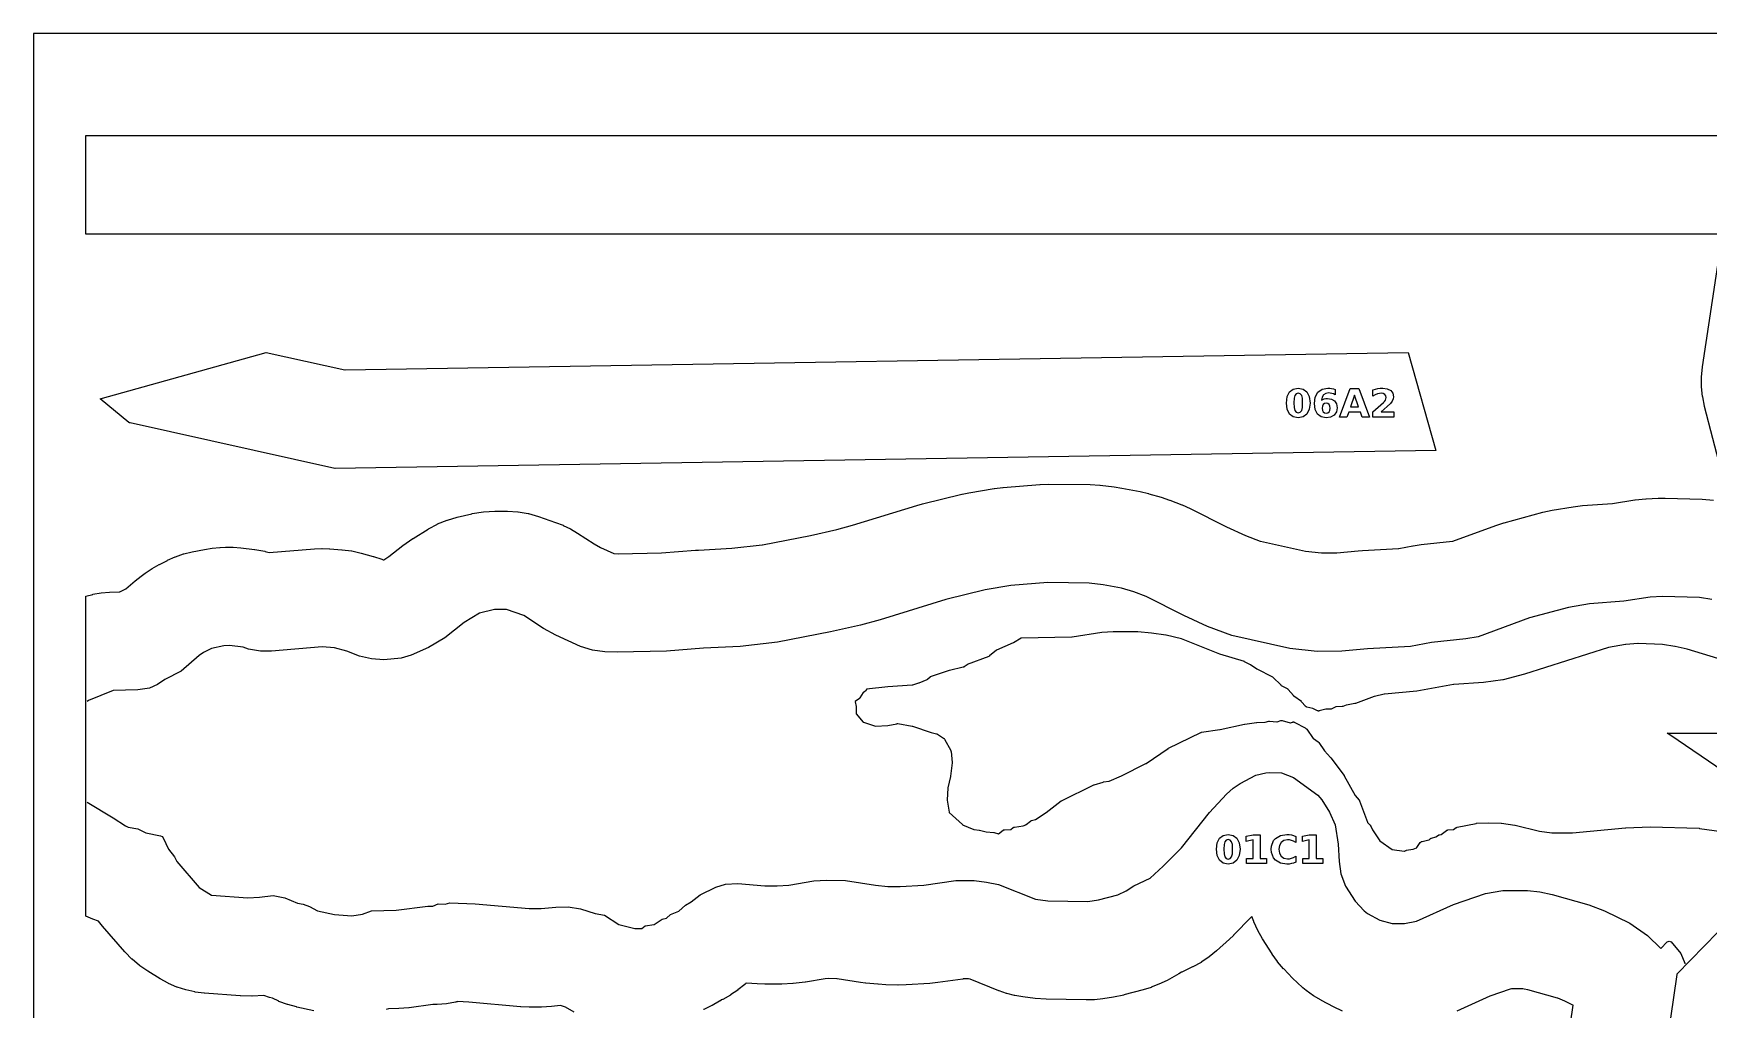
# Model space of a CAD drawing. Header units: millimetres. Extents: x 0 to 841, y 0 to 594.
# Drawn here: x 0 to 340.5, y 395.7 to 594 of the extents above; entities that cross this region are included whole.
import ezdxf

# ---------------------------------------------------------------- set-up
doc = ezdxf.new("R2010")
doc.units = ezdxf.units.MM
for name, color, linetype in [('CUT', 1, 'Continuous'), ('ENGRAVE', 5, 'Continuous'), ('SHEET_EDGE_DO_NOT_CUT', 8, 'Continuous')]:
    doc.layers.add(name, color=color, linetype=linetype)

msp = doc.modelspace()

# ---------------------------------------------------------------- linework, layer by layer
at = {"layer": 'CUT'}
for points in [[(343.37, 553.26), (10.62, 553.26), (10.62, 573.26), (365.72, 573.26)], [(344.78, 498.71), (339.73, 518.24), (339.72, 518.27), (339.33, 520.2), (339.32, 520.25), (339.12, 522.2), (339.12, 522.25), (339.11, 524.21), (339.12, 524.26), (339.31, 526.22), (339.31, 526.25), (343.38, 553.25)], [(56.97, 395.46), (53.51, 396.21), (53.49, 396.22), (51.68, 396.7), (51.63, 396.71), (49.89, 397.36), (49.85, 397.38), (48.6, 397.98), (48.59, 397.99), (48.58, 397.99), (48, 398.13), (47.95, 398.15), (46.84, 398.55), (46.83, 398.55), (46.81, 398.55), (46.81, 398.55), (44.44, 398.44), (44.41, 398.44), (42.07, 398.48), (42.04, 398.48), (34.73, 399.03), (34.7, 399.03), (32.85, 399.26), (32.8, 399.27), (30.99, 399.67), (30.94, 399.68), (29.18, 400.25), (29.13, 400.27), (27.43, 401.01), (27.39, 401.03), (25.75, 401.93), (25.73, 401.94), (23.25, 403.47), (23.23, 403.48), (21.59, 404.61), (21.55, 404.64), (20.04, 405.91), (20, 405.95), (18.62, 407.38), (18.6, 407.4), (14.06, 412.63), (14.05, 412.65), (13.24, 413.66), (13.23, 413.67), (13.22, 413.68), (12.07, 414.05), (12.03, 414.07), (10.62, 414.69), (10.62, 479.69), (12.03, 480.05), (12.07, 480.06), (13.73, 480.34), (13.77, 480.34), (15.46, 480.48), (15.48, 480.48), (17.54, 480.55), (17.55, 480.55), (17.56, 480.56), (17.64, 480.6), (17.66, 480.61), (18.77, 481.18), (18.78, 481.18), (18.79, 481.19), (20.64, 482.78), (20.65, 482.8), (21.87, 483.76), (21.88, 483.77), (22.71, 484.38), (22.73, 484.39), (24.1, 485.31), (24.13, 485.33), (25.58, 486.13), (25.59, 486.14), (27.22, 486.96), (27.24, 486.97), (28.83, 487.68), (28.87, 487.69), (30.5, 488.26), (30.54, 488.27), (32.23, 488.69), (32.25, 488.69), (34.73, 489.19), (34.75, 489.19), (36.3, 489.44), (36.34, 489.45), (37.9, 489.57), (37.92, 489.57), (39.03, 489.62), (39.05, 489.62), (40.58, 489.62), (40.62, 489.61), (42.15, 489.49), (42.17, 489.49), (44.96, 489.16), (44.99, 489.16), (47.06, 488.8), (47.11, 488.79), (47.89, 488.57), (47.9, 488.57), (47.91, 488.57), (57.1, 489.3), (57.12, 489.3), (58.64, 489.37), (58.68, 489.37), (60.2, 489.31), (60.22, 489.31), (62.7, 489.12), (62.72, 489.12), (64.65, 488.88), (64.7, 488.87), (66.59, 488.44), (66.61, 488.44), (69.08, 487.74), (69.11, 487.74), (70.81, 487.17), (70.84, 487.17), (71.1, 487.07), (71.11, 487.06), (71.12, 487.07), (71.17, 487.09), (71.2, 487.1), (72.24, 487.72), (72.27, 487.74), (75.08, 489.98), (75.1, 490), (77.12, 491.42), (77.15, 491.43), (80.25, 493.33), (80.27, 493.34), (82.11, 494.33), (82.16, 494.35), (84.08, 495.14), (84.13, 495.16), (86.14, 495.74), (86.16, 495.75), (89.14, 496.44), (89.17, 496.45), (91.45, 496.84), (91.51, 496.84), (93.81, 496.96), (93.84, 496.96), (96.32, 496.95), (96.34, 496.95), (98.45, 496.82), (98.5, 496.81), (100.57, 496.46), (100.63, 496.45), (102.66, 495.87), (102.68, 495.86), (106.13, 494.68), (106.15, 494.67), (107.67, 494.09), (107.7, 494.07), (109.15, 493.36), (109.19, 493.34), (110.59, 492.51), (110.6, 492.5), (113.98, 490.3), (114, 490.29), (115.26, 489.59), (115.28, 489.58), (117.99, 488.32), (118, 488.32), (118.01, 488.32), (118.83, 488.29), (118.84, 488.29), (127.65, 488.47), (127.67, 488.47), (134.59, 489.03), (134.59, 489.03), (135.18, 489.06), (135.19, 489.06), (141.98, 489.41), (141.99, 489.41), (148.16, 490.14), (148.18, 490.14), (157.93, 492), (157.93, 492), (163.3, 493.22), (163.31, 493.22), (166.52, 494.09), (166.53, 494.09), (179.56, 498.11), (179.57, 498.12), (180.72, 498.43), (180.74, 498.44), (188.74, 500.38), (188.76, 500.39), (190.14, 500.67), (190.16, 500.68), (195.33, 501.55), (195.35, 501.55), (197.08, 501.77), (197.1, 501.77), (204.61, 502.37), (204.64, 502.37), (206.41, 502.43), (206.43, 502.43), (214.79, 502.34), (214.81, 502.34), (216.81, 502.22), (216.84, 502.22), (219.67, 501.9), (219.69, 501.89), (221.25, 501.65), (221.27, 501.65), (224.98, 500.93), (225, 500.92), (226.69, 500.52), (226.71, 500.51), (229.22, 499.79), (229.24, 499.79), (230.97, 499.2), (230.99, 499.19), (233.47, 498.23), (233.49, 498.22), (235.14, 497.48), (235.16, 497.47), (242.53, 493.79), (242.53, 493.79), (246.38, 492.01), (246.4, 492.01), (249.38, 490.89), (249.41, 490.88), (258.58, 488.8), (258.61, 488.8), (261.83, 488.48), (261.86, 488.48), (264.93, 488.5), (264.95, 488.5), (269.28, 488.92), (269.29, 488.92), (270.15, 488.98), (270.16, 488.99), (277.51, 489.37), (277.54, 489.37), (280.44, 489.93), (280.46, 489.93), (282.08, 490.17), (282.1, 490.17), (288.49, 490.85), (288.51, 490.85), (288.53, 490.85), (288.55, 490.86), (288.56, 490.86), (297.26, 494.05), (297.28, 494.06), (298.93, 494.58), (298.95, 494.59), (306.83, 496.72), (306.85, 496.72), (308.72, 497.13), (308.75, 497.14), (313, 497.85), (313.02, 497.86), (314.87, 498.08), (314.89, 498.08), (320.99, 498.52), (321.01, 498.53), (325.56, 499.24), (325.59, 499.24), (327.79, 499.46), (327.81, 499.47), (330.3, 499.57), (330.32, 499.57), (331.68, 499.59), (331.7, 499.59), (339.21, 499.4), (339.24, 499.39), (341.55, 499.2)], [(348.62, 465.13), (336.21, 468.9), (336.2, 468.91), (333.71, 469.49), (333.7, 469.49), (331.18, 469.89), (331.15, 469.89), (326.19, 470.04), (326.16, 470.04), (323.69, 469.86), (323.66, 469.86), (320.2, 469.24), (320.17, 469.23), (303.12, 463.87), (303.1, 463.86), (298.77, 462.7), (298.71, 462.69), (294.8, 462.14), (294.76, 462.14), (288.73, 461.75), (288.7, 461.75), (281.25, 460.4), (281.2, 460.39), (274.65, 459.79), (274.61, 459.79), (272.61, 459.33), (272.57, 459.32), (268.73, 457.91), (268.69, 457.9), (268.65, 457.89), (266.89, 457.57), (266.88, 457.57), (266.87, 457.56), (266.2, 457.29), (266.15, 457.28), (266.09, 457.26), (266.04, 457.26), (264.78, 457.18), (264.77, 457.18), (264.76, 457.18), (263.82, 456.76), (263.77, 456.74), (263.72, 456.73), (263.67, 456.72), (263.62, 456.71), (262.76, 456.71), (262.74, 456.71), (262.73, 456.7), (261.38, 456.36), (261.33, 456.35), (261.28, 456.34), (261.23, 456.34), (261.18, 456.35), (261.13, 456.36), (261.08, 456.37), (261.03, 456.39), (260.08, 456.87), (260.07, 456.88), (260.06, 456.88), (258.84, 457.16), (258.79, 457.18), (258.74, 457.2), (258.7, 457.22), (258.65, 457.25), (258.61, 457.29), (258.58, 457.33), (257.79, 458.25), (257.78, 458.26), (257.77, 458.27), (256.22, 459.39), (256.18, 459.43), (256.13, 459.48), (255.07, 460.75), (255.06, 460.76), (255.05, 460.76), (253.73, 461.48), (253.69, 461.51), (253.65, 461.53), (253.62, 461.57), (251.94, 463.25), (251.93, 463.26), (251.92, 463.26), (248.78, 464.82), (248.75, 464.84), (248.71, 464.86), (247.44, 465.75), (247.43, 465.76), (247.42, 465.76), (246.2, 466.37), (246.19, 466.38), (246.18, 466.38), (241.18, 467.88), (241.14, 467.89), (233.4, 471.04), (233.39, 471.04), (233.38, 471.05), (230.23, 471.73), (230.22, 471.74), (227.28, 472.16), (227.27, 472.16), (224.52, 472.42), (224.5, 472.43), (219.51, 472.46), (219.49, 472.46), (217.18, 472.27), (217.16, 472.27), (211.17, 471.35), (211.11, 471.35), (200.79, 471.17), (200.78, 471.17), (200.77, 471.16), (199.2, 470.23), (199.15, 470.2), (195.77, 468.69), (195.76, 468.69), (195.76, 468.68), (194.36, 467.54), (194.32, 467.51), (194.27, 467.48), (194.22, 467.46), (189.84, 465.77), (189.83, 465.76), (189.82, 465.76), (189.17, 465.31), (189.13, 465.29), (189.09, 465.27), (189.05, 465.25), (189.01, 465.24), (186.19, 464.57), (186.16, 464.56), (182.31, 463.27), (182.29, 463.26), (182.29, 463.26), (181.73, 462.78), (181.69, 462.74), (181.64, 462.72), (181.6, 462.7), (179.95, 461.99), (179.91, 461.98), (178.72, 461.6), (178.68, 461.58), (178.64, 461.58), (178.6, 461.57), (173.71, 461.28), (173.7, 461.28), (169.34, 460.76), (169.33, 460.76), (169.33, 460.75), (169.15, 460.46), (169.12, 460.43), (169.09, 460.39), (169.06, 460.36), (169.02, 460.33), (168.99, 460.31), (168.7, 460.13), (168.69, 460.12), (168.69, 460.11), (168.02, 459.05), (168, 459.01), (167.97, 458.98), (167.94, 458.95), (167.9, 458.92), (167.06, 458.27), (167.05, 458.26), (167.05, 458.25), (167.25, 457.24), (167.26, 457.18), (167.26, 457.13), (167.22, 455.77), (167.22, 455.76), (167.23, 455.75), (168.68, 454.08), (168.69, 454.07), (168.71, 454.07), (171.18, 453.25), (171.19, 453.25), (171.2, 453.25), (173.68, 453.4), (173.69, 453.4), (173.7, 453.4), (175.54, 453.78), (175.58, 453.79), (175.63, 453.79), (175.68, 453.79), (175.73, 453.79), (178.6, 453.28), (178.64, 453.27), (178.67, 453.26), (182.46, 451.97), (182.49, 451.96), (183.59, 451.73), (183.64, 451.72), (183.68, 451.7), (183.73, 451.68), (183.77, 451.66), (185.01, 450.84), (185.05, 450.81), (185.08, 450.78), (185.11, 450.74), (185.14, 450.7), (185.17, 450.66), (186.46, 448.34), (186.49, 448.3), (186.5, 448.25), (186.52, 448.2), (186.53, 448.15), (186.77, 445.9), (186.78, 445.85), (186.77, 445.79), (186.44, 443.09), (186.43, 443.04), (185.87, 440.75), (185.87, 440.74), (185.87, 440.73), (185.75, 438.27), (185.75, 438.26), (185.75, 438.25), (186.13, 435.77), (186.13, 435.76), (186.14, 435.75), (188.84, 433.27), (188.85, 433.26), (188.86, 433.25), (191.18, 432.26), (191.19, 432.25), (191.21, 432.25), (192.23, 432.17), (192.27, 432.17), (192.32, 432.16), (193.68, 431.79), (193.69, 431.79), (193.7, 431.79), (195.2, 431.69), (195.26, 431.69), (195.31, 431.67), (196.18, 431.43), (196.19, 431.42), (196.2, 431.43), (197.12, 432.13), (197.16, 432.16), (197.2, 432.19), (197.25, 432.21), (197.3, 432.22), (197.35, 432.23), (197.4, 432.24), (198.68, 432.3), (198.69, 432.3), (198.7, 432.31), (199.18, 432.67), (199.22, 432.7), (199.26, 432.72), (199.31, 432.74), (199.36, 432.76), (199.41, 432.77), (201.18, 433.04), (201.19, 433.04), (201.2, 433.05), (201.75, 433.25), (201.76, 433.26), (201.77, 433.27), (202.71, 434), (202.75, 434.02), (202.79, 434.05), (202.83, 434.07), (202.87, 434.08), (203.68, 434.33), (203.69, 434.33), (203.7, 434.34), (205.89, 435.74), (205.9, 435.76), (208.91, 438.07), (208.95, 438.1), (208.99, 438.13), (215.55, 441.34), (215.59, 441.36), (215.63, 441.37), (217.43, 441.91), (217.5, 441.93), (218.68, 442.11), (218.69, 442.11), (218.7, 442.12), (221.19, 443.21), (221.21, 443.21), (226.15, 445.69), (226.18, 445.7), (230.65, 448.75), (230.68, 448.77), (230.71, 448.79), (237.32, 451.98), (237.37, 451.99), (237.41, 452.01), (237.46, 452.02), (241.2, 452.61), (241.21, 452.62), (246.2, 453.67), (246.23, 453.68), (248.63, 454.01), (248.68, 454.01), (250.36, 454.07), (250.38, 454.07), (250.39, 454.08), (251.11, 454.26), (251.17, 454.27), (251.22, 454.28), (251.27, 454.27), (252.78, 454.16), (252.79, 454.16), (252.8, 454.17), (253.58, 454.41), (253.63, 454.43), (253.68, 454.43), (253.73, 454.44), (253.78, 454.44), (253.82, 454.43), (253.87, 454.42), (255.48, 453.96), (255.49, 453.96), (255.51, 453.96), (255.94, 454.1), (255.98, 454.11), (256.03, 454.12), (256.08, 454.12), (256.13, 454.12), (256.24, 454.11), (256.29, 454.1), (256.34, 454.09), (256.38, 454.07), (256.43, 454.05), (258.49, 452.96), (258.54, 452.93), (258.58, 452.89), (258.75, 452.74), (258.79, 452.7), (258.83, 452.66), (260.17, 450.77), (260.18, 450.76), (260.19, 450.75), (261.15, 450.1), (261.19, 450.08), (261.23, 450.04), (261.26, 450.01), (261.29, 449.97), (262.44, 448.29), (262.46, 448.27), (263.7, 446.88), (263.72, 446.85), (266.42, 443.24), (266.46, 443.18), (268.68, 439.19), (268.68, 439.18), (268.69, 439.17), (269.47, 438.26), (269.5, 438.22), (269.52, 438.19), (269.54, 438.15), (269.56, 438.11), (271.19, 433.74), (271.19, 433.73), (271.2, 433.72), (271.69, 433.25), (271.72, 433.22), (271.75, 433.18), (271.77, 433.14), (271.79, 433.11), (272.22, 432.23), (272.24, 432.2), (273.67, 429.98), (273.68, 429.97), (273.69, 429.96), (276.18, 428.24), (276.19, 428.24), (276.2, 428.23), (278.68, 427.86), (278.69, 427.86), (278.7, 427.86), (278.98, 428.02), (279.02, 428.04), (279.06, 428.05), (279.1, 428.06), (279.15, 428.07), (280.44, 428.26), (280.45, 428.26), (280.46, 428.26), (281.18, 428.58), (281.19, 428.58), (281.2, 428.59), (281.92, 429.61), (281.95, 429.65), (281.98, 429.68), (282.02, 429.72), (282.09, 429.78), (282.13, 429.8), (282.17, 429.83), (282.21, 429.85), (282.25, 429.86), (282.3, 429.87), (283.68, 430.17), (283.69, 430.18), (283.7, 430.19), (283.96, 430.41), (284, 430.44), (284.04, 430.47), (284.08, 430.49), (284.12, 430.51), (284.17, 430.52), (285.08, 430.76), (285.09, 430.76), (285.1, 430.77), (285.62, 431.12), (285.66, 431.15), (285.71, 431.17), (285.76, 431.19), (285.81, 431.2), (286.18, 431.27), (286.19, 431.28), (286.2, 431.28), (287.25, 432.08), (287.3, 432.11), (287.35, 432.13), (287.4, 432.15), (287.45, 432.17), (287.5, 432.18), (288.68, 432.3), (288.69, 432.3), (288.7, 432.31), (289.25, 432.66), (289.29, 432.69), (289.33, 432.7), (289.38, 432.72), (289.42, 432.73), (293.3, 433.53), (293.34, 433.54), (293.38, 433.54), (295.8, 433.62), (295.82, 433.62), (298.39, 433.57), (298.45, 433.56), (301.13, 433.18), (301.18, 433.17), (306.15, 431.92), (306.18, 431.91), (308.7, 431.63), (308.73, 431.63), (312.83, 431.63), (312.85, 431.63), (323.66, 432.63), (323.68, 432.64), (328.65, 432.82), (328.68, 432.82), (338.62, 432.52), (338.68, 432.51), (346.15, 431.47)], [(343.53, 444.15), (332.85, 451.36), (332.84, 451.37), (332.09, 451.84), (385.09, 451.84)], [(356.33, 425.65), (334.1, 402.87), (334.09, 402.86), (334.09, 402.85), (324, 333.27)], [(266.12, 395.38), (264.29, 396.23), (264.27, 396.24), (261.81, 397.56), (261.79, 397.57), (260.24, 398.49), (260.2, 398.51), (258.75, 399.57), (258.73, 399.58), (258.04, 400.13), (258.01, 400.15), (255.96, 402.04), (255.94, 402.07), (254.15, 403.96), (254.14, 403.97), (252.92, 405.4), (252.89, 405.43), (251.81, 406.97), (251.8, 406.99), (249.86, 410.04), (249.85, 410.06), (248.9, 411.73), (248.88, 411.78), (248.1, 413.54), (248.09, 413.56), (247.69, 414.59), (247.68, 414.6), (247.68, 414.59), (247.63, 414.54), (247.62, 414.52), (243.93, 410.78), (243.92, 410.77), (243.13, 410), (243.11, 409.99), (240.5, 407.62), (240.48, 407.6), (239.01, 406.38), (238.97, 406.36), (237.39, 405.3), (237.35, 405.27), (235.67, 404.37), (235.65, 404.36), (233.43, 403.29), (233.4, 403.28), (232.86, 402.94), (232.83, 402.92), (230.47, 401.63), (230.44, 401.62), (228.77, 400.85), (228.75, 400.85), (227.22, 400.22), (227.18, 400.2), (225.6, 399.71), (225.58, 399.7), (221.68, 398.66), (221.65, 398.65), (219.58, 398.22), (219.55, 398.21), (217.4, 397.88), (217.38, 397.88), (215.72, 397.69), (215.68, 397.69), (214.01, 397.64), (213.99, 397.64), (205.9, 397.78), (205.87, 397.78), (203.65, 397.94), (203.62, 397.94), (201.13, 398.27), (201.11, 398.27), (199.49, 398.55), (199.45, 398.56), (197.87, 398.97), (197.83, 398.98), (196.28, 399.53), (196.26, 399.53), (190.43, 401.86), (190.42, 401.87), (190.41, 401.87), (190.08, 401.91), (190.05, 401.91), (189, 401.91), (188.96, 401.9), (183.85, 401.17), (183.83, 401.17), (182.24, 401), (182.22, 401), (177.41, 400.71), (177.39, 400.71), (175.75, 400.67), (175.73, 400.67), (173.29, 400.73), (173.27, 400.73), (171.69, 400.82), (171.67, 400.83), (169.18, 401.08), (169.16, 401.08), (168.15, 401.21), (168.13, 401.22), (163.38, 401.95), (163.34, 401.96), (161.63, 401.98), (161.61, 401.98), (160.94, 401.94), (160.91, 401.94), (156.93, 401.25), (156.9, 401.25), (154.43, 400.98), (154.4, 400.98), (152.11, 400.88), (152.1, 400.88), (151.22, 400.86), (151.21, 400.86), (148.7, 400.86), (148.68, 400.86), (147.11, 400.92), (147.09, 400.92), (144.94, 401.09), (144.93, 401.09), (144.92, 401.08), (144.75, 400.96), (144.72, 400.94), (144.6, 400.83), (144.58, 400.81), (143.2, 399.68), (143.17, 399.65), (141.71, 398.66), (141.67, 398.63), (140.12, 397.77), (140.08, 397.75), (139.84, 397.65), (139.82, 397.64), (139.81, 397.63), (139.51, 397.42), (139.47, 397.4), (137.94, 396.51), (137.9, 396.49), (136.29, 395.74), (136.25, 395.72), (136.23, 395.72), (136.22, 395.71), (136.21, 395.71)], [(304.21, 336.14), (312.97, 396.6), (312.97, 396.61), (312.96, 396.62), (311.34, 397.42), (311.32, 397.43), (309.87, 397.98), (309.85, 397.99), (303.81, 399.69), (303.8, 399.69), (303.05, 399.86), (303.02, 399.87), (302.78, 399.89), (302.75, 399.89), (300.47, 399.88), (300.46, 399.88), (300.45, 399.88), (300.21, 399.84), (300.2, 399.84), (300.19, 399.83), (296.06, 398.4), (296.03, 398.39), (289.38, 395.4)], [(109.92, 395.16), (108.18, 396.17), (108.17, 396.17), (108.16, 396.18), (107.13, 396.5), (107.12, 396.5), (107.11, 396.5), (105.32, 396.31), (105.29, 396.31), (103.24, 396.2), (103.21, 396.2), (100.77, 396.2), (100.75, 396.2), (99.05, 396.28), (99.03, 396.28), (88.5, 397.19), (88.49, 397.19), (86.19, 397.3), (86.18, 397.3), (86.17, 397.29), (86.04, 397.28), (86.03, 397.28), (86.02, 397.27), (85.85, 397.23), (85.81, 397.21), (83.97, 396.87), (83.93, 396.86), (82.07, 396.69), (82.02, 396.69), (81.23, 396.7), (81.19, 396.69), (76.36, 396.05), (76.33, 396.05), (74.3, 395.88), (74.28, 395.88), (72.17, 395.82), (72.16, 395.82), (72.15, 395.82), (71.72, 395.69)]]:
    msp.add_lwpolyline(points, dxfattribs=at)
msp.add_lwpolyline([(61.35, 505.63), (61.29, 505.63), (61.23, 505.64), (19.62, 514.88), (19.57, 514.89), (19.53, 514.91), (19.49, 514.93), (19.45, 514.95), (19.41, 514.98), (13.57, 519.76), (47.27, 529.22), (63.31, 525.66), (63.32, 525.66), (63.34, 525.66), (279.48, 529.22), (285.07, 509.31), (61.35, 505.63)], close=True, dxfattribs=at)
at = {"layer": 'ENGRAVE'}
for points in [[(259.52, 518.93), (259.36, 517.65), (258.89, 516.69), (258.14, 516.1), (257.12, 515.91), (256.1, 516.1), (255.34, 516.69), (254.87, 517.65), (254.72, 518.93), (254.87, 520.22), (255.34, 521.17), (256.1, 521.76), (257.12, 521.96), (258.14, 521.76), (258.89, 521.17), (259.36, 520.22), (259.52, 518.93)], [(264.65, 521.7), (264.65, 520.62), (264.29, 520.78), (263.95, 520.88), (263.63, 520.94), (263.31, 520.97), (262.72, 520.87), (262.27, 520.59), (261.97, 520.13), (261.83, 519.49), (262.1, 519.65), (262.39, 519.77), (262.7, 519.84), (263.04, 519.87), (263.85, 519.74), (264.49, 519.34), (264.9, 518.74), (265.04, 517.97), (264.88, 517.13), (264.42, 516.47), (263.7, 516.05), (262.78, 515.91), (261.77, 516.1), (261.02, 516.67), (260.55, 517.6), (260.4, 518.85), (260.58, 520.14), (261.12, 521.12), (261.99, 521.74), (263.12, 521.95), (263.52, 521.94), (263.9, 521.89), (264.28, 521.81), (264.65, 521.7)], [(269.74, 517.08), (267.39, 517.08), (267.02, 516.02), (265.5, 516.02), (267.66, 521.85), (269.46, 521.85), (271.62, 516.02), (270.11, 516.02), (269.74, 517.08)], [(273.96, 517.13), (276.53, 517.13), (276.53, 516.02), (272.29, 516.02), (272.29, 517.13), (274.42, 519.01), (274.67, 519.26), (274.84, 519.51), (274.94, 519.76), (274.98, 520.02), (274.91, 520.39), (274.7, 520.68), (274.38, 520.87), (273.97, 520.93), (273.6, 520.89), (273.2, 520.78), (272.77, 520.59), (272.31, 520.33), (272.31, 521.61), (272.81, 521.76), (273.31, 521.87), (273.8, 521.94), (274.28, 521.96), (275.21, 521.84), (275.91, 521.5), (276.34, 520.95), (276.49, 520.21), (276.43, 519.75), (276.24, 519.32), (275.86, 518.84), (275.21, 518.22), (273.96, 517.13)], [(258.01, 518.94), (257.96, 519.88), (257.81, 520.48), (257.53, 520.82), (257.12, 520.93), (256.7, 520.82), (256.43, 520.48), (256.27, 519.88), (256.22, 518.94), (256.27, 518), (256.43, 517.38), (256.7, 517.04), (257.12, 516.93), (257.53, 517.04), (257.81, 517.38), (257.96, 518), (258.01, 518.94)], [(262.79, 518.9), (262.45, 518.84), (262.2, 518.64), (262.05, 518.32), (262, 517.88), (262.05, 517.43), (262.2, 517.11), (262.45, 516.92), (262.79, 516.85), (263.14, 516.92), (263.39, 517.11), (263.54, 517.43), (263.59, 517.88), (263.54, 518.32), (263.39, 518.64), (263.14, 518.84), (262.79, 518.9)], [(267.76, 518.17), (269.36, 518.17), (268.56, 520.49), (267.76, 518.17)], [(245.28, 428.25), (245.12, 426.97), (244.65, 426.02), (243.9, 425.42), (242.88, 425.23), (241.86, 425.42), (241.1, 426.02), (240.63, 426.97), (240.48, 428.25), (240.63, 429.54), (241.1, 430.49), (241.86, 431.08), (242.88, 431.28), (243.9, 431.08), (244.65, 430.49), (245.12, 429.54), (245.28, 428.25)], [(243.77, 428.26), (243.72, 429.2), (243.57, 429.8), (243.29, 430.14), (242.88, 430.25), (242.46, 430.14), (242.19, 429.8), (242.03, 429.2), (241.98, 428.26), (242.03, 427.32), (242.19, 426.7), (242.46, 426.36), (242.88, 426.25), (243.29, 426.36), (243.57, 426.7), (243.72, 427.32), (243.77, 428.26)], [(246.6, 426.38), (247.93, 426.38), (247.93, 430.15), (246.56, 429.87), (246.56, 430.89), (247.92, 431.17), (249.35, 431.17), (249.35, 426.38), (250.68, 426.38), (250.68, 425.34), (246.6, 425.34), (246.6, 426.38)], [(256.59, 425.66), (256.16, 425.47), (255.72, 425.34), (255.26, 425.26), (254.79, 425.23), (253.48, 425.43), (252.48, 426.04), (252.1, 426.49), (251.68, 427.59), (251.63, 428.25), (251.68, 428.91), (252.1, 430.02), (252.48, 430.46), (253.48, 431.08), (254.79, 431.28), (255.26, 431.25), (255.72, 431.17), (256.16, 431.03), (256.59, 430.85), (256.59, 429.64), (256.17, 429.89), (255.76, 430.06), (255.35, 430.16), (254.91, 430.19), (254.19, 430.06), (253.64, 429.67), (253.3, 429.06), (253.18, 428.25), (253.3, 427.45), (253.64, 426.83), (254.19, 426.45), (254.91, 426.32), (255.35, 426.35), (255.76, 426.45), (256.17, 426.62), (256.59, 426.87), (256.59, 425.66)], [(258.04, 426.38), (259.36, 426.38), (259.36, 430.15), (258, 429.87), (258, 430.89), (259.36, 431.17), (260.79, 431.17), (260.79, 426.38), (262.11, 426.38), (262.11, 425.34), (258.04, 425.34), (258.04, 426.38)]]:
    msp.add_lwpolyline(points, close=True, dxfattribs=at)
for points in [[(341.21, 479.04), (338.71, 479.4), (331.18, 479.59), (328.67, 479.48), (323.28, 478.64), (316.34, 478.13), (312.06, 477.41), (304.15, 475.28), (293.69, 471.44), (291.21, 471.02), (284.19, 470.28), (279.93, 469.47), (271.2, 469.01), (265.98, 468.51), (260.94, 468.47), (255.4, 469.02), (243.64, 471.67), (238.67, 473.54), (233.86, 475.76), (226.21, 479.59), (223.71, 480.57), (221.18, 481.29), (217.44, 482.02), (214.59, 482.34), (206.21, 482.43), (198.68, 481.83), (193.48, 480.95), (185.46, 479), (172.09, 474.88), (168.13, 473.8), (162.02, 472.42), (151.22, 470.36), (143.67, 469.47), (136.2, 469.09), (128.67, 468.48), (118.67, 468.28), (116.15, 468.37), (113.64, 468.74), (111.19, 469.43), (106.22, 471.73), (103.67, 473.14), (99.66, 475.76), (96.19, 476.95), (93.69, 476.96), (90.69, 476.26), (87.56, 474.36), (83.65, 471.23), (80.28, 469.24), (76.77, 467.73), (74.76, 467.11), (71.19, 466.77), (68.69, 466.93), (66.24, 467.52), (63.71, 468.48), (61.21, 469.18), (58.71, 469.37), (48.38, 468.54), (46.13, 468.54), (43.69, 468.93), (42.63, 469.3), (39.82, 469.63), (38.69, 469.59), (36.19, 469.08), (34.54, 468.26), (33.7, 467.64), (30, 464.45), (26.7, 462.78), (25.19, 461.76), (23.57, 461.02), (21.24, 460.67), (16.19, 460.49), (11.19, 458.49), (10.92, 458.27)], [(10.92, 437.8), (16.18, 434.67), (18.71, 432.99), (19.22, 432.73), (21.22, 432.39), (22.83, 431.62), (25.82, 431.02), (26.13, 430.87), (26.35, 430.6), (27.42, 428.26), (28.67, 426.74), (29.15, 425.76), (33.71, 420.51), (36.21, 418.97), (43.55, 418.42), (45.94, 418.53), (48.73, 418.85), (51.11, 418.4), (53.69, 417.3), (54.85, 417.09), (56.14, 416.63), (57.73, 415.76), (61.22, 415), (64.73, 414.75), (66.86, 415.09), (68.73, 415.73), (73.71, 415.88), (80.14, 416.73), (81.19, 416.67), (82.24, 417.15), (83.69, 417.11), (84.63, 417.39), (89.81, 417.15), (100.76, 416.2), (103.23, 416.2), (106.16, 416.51), (108.69, 416.54), (111.19, 416.19), (114.19, 415.24), (116.11, 414.87), (118.97, 412.99), (122.26, 412.19), (123.69, 412.16), (124.34, 412.69), (126.19, 412.98), (127.79, 414.05), (128.69, 414.24), (129.53, 415.02), (131.19, 415.67), (132.55, 416.9), (133.71, 417.61), (135.53, 419.02), (138.69, 420.56), (140.7, 421.14), (143.21, 421.29), (148.68, 420.86), (151.2, 420.86), (153.52, 420.96), (158.65, 421.85), (161.22, 421.99), (165.06, 421.93), (171.2, 420.98), (173.71, 420.72), (176.18, 420.67), (181, 420.97), (187.49, 421.9), (191.24, 421.92), (193.72, 421.61), (196.19, 421.1), (203.69, 418.1), (206.21, 417.77), (214.33, 417.64), (216.5, 417.98), (220.42, 419.03), (222.11, 419.8), (223.7, 420.81), (227.04, 422.41), (229.67, 424.8), (233.37, 428.55), (239.09, 435.74), (242.53, 439.48), (243.86, 440.65), (245.28, 441.62), (248.48, 443.33), (250.53, 443.82), (251.2, 443.84), (253.73, 443.76), (256.16, 442.86), (261.11, 439.22), (261.9, 438.29), (263.46, 435.8), (264.63, 433.22), (265.2, 429.27), (265.43, 425.77), (265.77, 423.28), (266.75, 420.76), (268.69, 417.69), (270.5, 415.78), (271.21, 415.21), (273.69, 413.89), (276.21, 413.15), (278.69, 413.15), (281.17, 413.64), (288.66, 417.01), (295.18, 419.26), (298.69, 419.88), (303.73, 419.9), (306.24, 419.64), (308.71, 419.09), (316.16, 416.99), (319.34, 415.77), (324.49, 413.23), (328.09, 410.76), (330.81, 408.1), (332.13, 409.43), (332.54, 409.57), (332.95, 409.46), (334.86, 407.09), (335.69, 405.15), (335.72, 404.96)]]:
    msp.add_lwpolyline(points, dxfattribs=at)
at = {"layer": 'SHEET_EDGE_DO_NOT_CUT'}
msp.add_lwpolyline([(0, 0), (841, 0), (841, 594), (0, 594)], close=True, dxfattribs=at)

doc.saveas('drawing.dxf')
